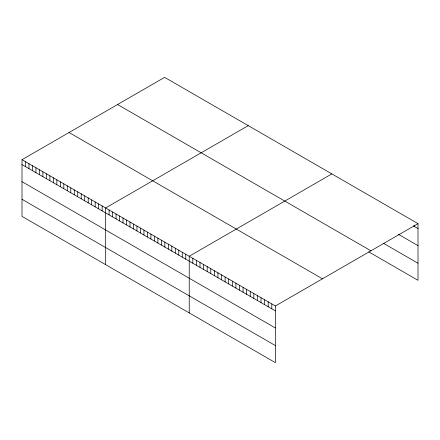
<?xml version="1.0" encoding="UTF-8"?>
<svg xmlns="http://www.w3.org/2000/svg" width="440" height="440" viewBox="0 0 440 440"><rect width="100%" height="100%" fill="white"/><g stroke="black" fill="none" stroke-linecap="round" stroke-linejoin="round"><path stroke-width="0.66" d="M22 159.693L275.38 305.982L275.38 362.648L22 216.359L22 159.693L164.621 77.352L418 223.641L418 280.308L368.77 251.889M248.232 125.626L105.617 207.966L105.617 264.638M331.848 173.899L189.233 256.24L189.233 312.911M275.38 305.982L418 223.641M413.386 225.885L418 228.553M398.514 234.382L418 245.63M383.642 243.392L418 263.23M117.552 104.522L370.937 250.811M69.064 132.517L322.449 278.806M22 164.604L275.38 310.893M22 181.681L275.38 327.971M22 199.281L275.38 345.57M414.409 225.253L414.409 226.479M271.794 303.908L271.794 308.82M268.202 301.834L268.202 306.746M264.611 299.761L264.611 304.673M261.024 297.688L261.024 302.599M257.433 295.62L257.433 300.531M253.847 293.546L253.847 298.458M250.256 291.473L250.256 296.384M246.664 289.399L246.664 294.311M243.078 287.326L243.078 292.237M239.487 285.257L239.487 290.169M235.895 283.184L235.895 288.096M232.309 281.111L232.309 286.022M228.718 279.037L228.718 283.949M225.126 276.964L225.126 281.875M221.54 274.896L221.54 279.807M217.948 272.822L217.948 277.734M214.357 270.749L214.357 275.66M210.771 268.675L210.771 273.587M207.18 266.602L207.18 271.513M203.588 264.528L203.588 269.44M200.002 262.46L200.002 267.372M196.411 260.387L196.411 265.298M192.819 258.313L192.819 263.225M185.746 254.232L185.746 259.144M182.264 252.219L182.264 257.131M178.778 250.206L178.778 255.118M175.296 248.193L175.296 253.105M171.815 246.186L171.815 251.097M168.328 244.173L168.328 249.084M164.846 242.16L164.846 247.071M161.359 240.152L161.359 245.064M157.878 238.139L157.878 243.051M154.391 236.126L154.391 241.038M150.909 234.113L150.909 239.025M147.422 232.106L147.422 237.017M143.941 230.093L143.941 235.004M140.454 228.08L140.454 232.991M136.972 226.066L136.972 230.978M133.491 224.059L133.491 228.971M130.004 222.046L130.004 226.958M126.522 220.033L126.522 224.945M123.035 218.026L123.035 222.937M119.554 216.013L119.554 220.924M116.067 214L116.067 218.911M112.585 211.987L112.585 216.898M109.098 209.979L109.098 214.891M102.13 205.953L102.13 210.865M98.648 203.946L98.648 208.857M95.167 201.933L95.167 206.844M91.68 199.92L91.68 204.831M88.198 197.906L88.198 202.818M84.711 195.899L84.711 200.811M81.23 193.886L81.23 198.798M77.743 191.873L77.743 196.785M74.261 189.86L74.261 194.772M70.774 187.853L70.774 192.764M67.293 185.84L67.293 190.751M63.806 183.827L63.806 188.738M60.324 181.819L60.324 186.731M56.843 179.806L56.843 184.718M53.356 177.793L53.356 182.705M49.874 175.78L49.874 180.691M46.387 173.773L46.387 178.684M42.906 171.76L42.906 176.671M39.419 169.746L39.419 174.658M35.937 167.739L35.937 172.651M32.45 165.726L32.45 170.638M28.969 163.713L28.969 168.625M25.482 161.7L25.482 166.612"/></g></svg>
